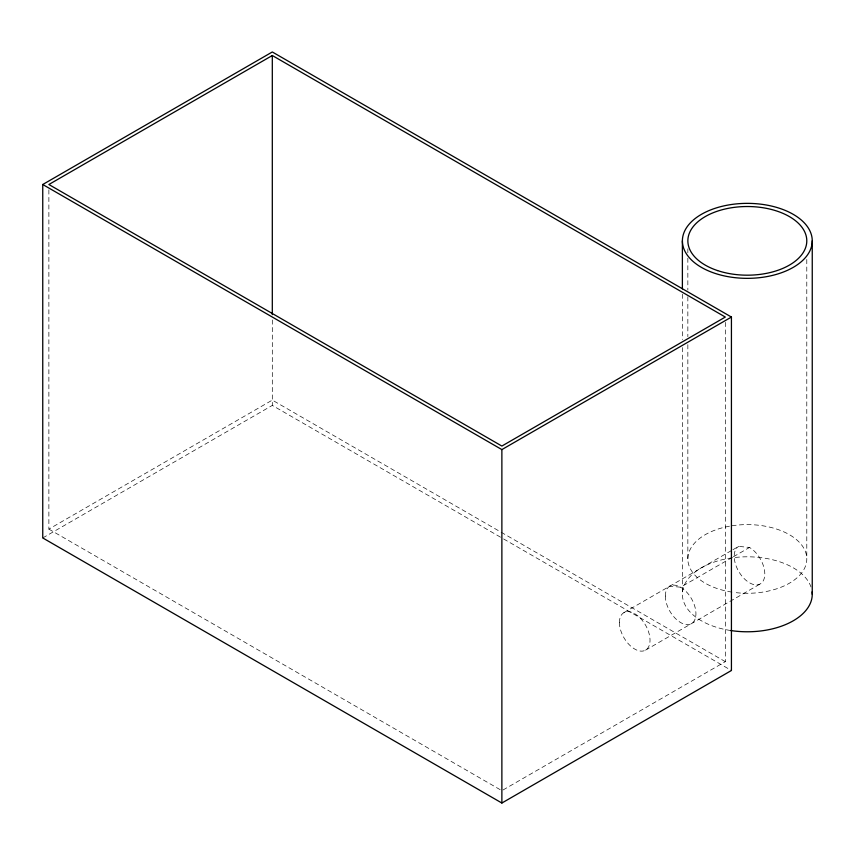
<?xml version="1.0" encoding="UTF-8"?>
<svg xmlns="http://www.w3.org/2000/svg" width="855" height="855" viewBox="0 0 855 855"><rect width="100%" height="100%" fill="white"/><g stroke="black" fill="none" stroke-linecap="round" stroke-linejoin="round"><path stroke-width="0.64" stroke-dasharray="4.28 3.21" d="M48.874 189.853L48.874 529.117L272.307 400.108L499.972 531.543M42.75 537.945L272.307 405.409L502.451 538.287M623.894 612.65L731.795 550.364M732.938 549.701L738.677 546.388L749.504 547.457A21.642 12.494 60 0 1 764.285 578.236A21.642 12.494 60 0 1 741.851 576.014A21.642 12.494 60 0 1 738.677 546.388M732.286 557.396L680.633 587.214L669.807 586.145M733.43 556.733L749.504 547.457M645.546 650.142L760.319 583.869M503.029 789.988L725.318 661.652L725.318 322.388M501.126 532.216L725.318 661.652M503.606 538.949L731.431 670.491M48.874 529.117L500.72 789.988M806.789 259.482L806.789 558.946M687.848 248.837L687.848 252.834M687.848 258.157L687.848 290.102M687.848 296.749L687.848 336.678M687.848 344.661L687.848 558.946M682.386 294.205L682.386 339.553M682.386 347.547L682.386 594.289M272.307 319.973L272.307 405.409M730.512 630.498A64.927 37.492 0 0 1 682.771 590.217A64.927 37.492 0 0 1 744.481 556.84A64.927 37.492 0 0 1 811 586.968M731.923 525.782A59.476 34.339 0 0 1 806.789 558.572A59.476 34.339 0 0 1 733.173 592.301M731.923 592.109A59.476 34.339 0 0 1 687.858 559.694A59.476 34.339 0 0 1 729.454 526.199M665.329 596.053A21.642 12.494 60 0 0 688.286 624.61A21.642 12.494 60 0 0 688.286 594.001A21.642 12.494 60 0 0 665.329 596.053M619.415 622.558A21.642 12.494 60 0 0 642.372 651.115A21.642 12.494 60 0 0 642.372 620.506A21.642 12.494 60 0 0 619.415 622.558"/><path stroke-width="1.28" d="M42.75 184.509L272.307 51.973L731.431 317.055L731.431 670.491L501.874 803.027L42.75 537.945L42.75 184.509L501.874 449.591L731.431 317.055M272.307 55.511L48.874 184.509L501.874 446.054L725.318 317.055L272.307 55.511L272.307 314.629M812.25 240.854A64.927 37.492 0 0 1 714.855 273.322A64.927 37.492 0 0 1 714.855 208.385A64.927 37.492 0 0 1 812.25 240.854L812.25 594.289M682.386 240.854L682.386 288.872M501.874 449.591L501.874 803.027M812.111 591.852A64.927 37.492 0 0 1 730.512 630.498M717.58 270.586A59.476 34.339 0 0 0 806.789 240.854A59.476 34.339 0 0 0 717.58 211.121A59.476 34.339 0 0 0 717.58 270.586"/></g></svg>
